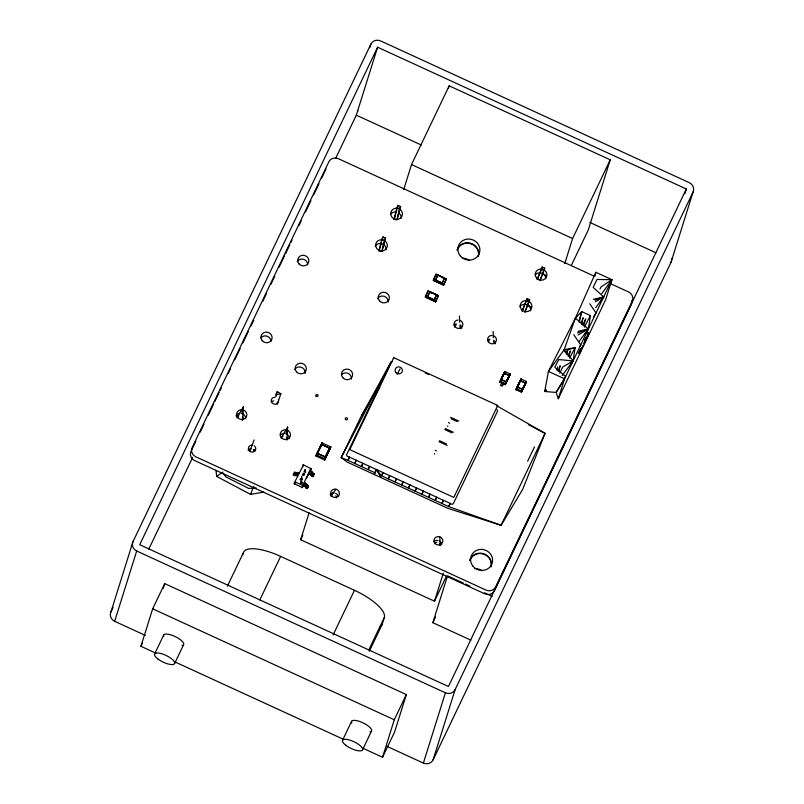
<?xml version="1.0" encoding="UTF-8"?>
<svg xmlns="http://www.w3.org/2000/svg" width="804" height="804" viewBox="0 0 804 804"><rect width="100%" height="100%" fill="white"/><g stroke="black" fill="none" stroke-linecap="round" stroke-linejoin="round"><path stroke-width="1.21" d="M580.468 351.107L580.528 349.268C581.865 349.177 579.875 354.061 578.448 353.318L581.885 347.439L579.664 352.634L581.292 349.338M304.455 474.069L303.801 473.868M305.47 471.958L304.816 471.747M242.858 419.065L243.441 406.774L237.2 417.266M287.078 439.366L287.651 427.075L281.41 437.567M293.38 474.732L297.691 475.646L294.927 475.596L293.38 474.732L294.565 472.249L298.947 473.023L296.123 473.094L294.565 472.249M300.153 479.837L301.781 479.988L301.56 480.531L301.54 479.606L300.173 479.606M302.274 478.601L301.601 477.817L302.083 478.099C303.108 479.797 299.741 478.259 301.289 478.973M304.495 473.968L304.043 473.576M305.51 471.847L305.058 471.456M504.51 372.543L499.877 382.242L504.832 371.508L510.208 373.981L505.244 384.704L499.877 382.242L504.832 371.508L504.038 374.393M516.851 388.041L516.037 389.739L521.002 379.006L526.369 381.468L521.404 392.201L516.037 389.739L521.002 379.006L519.866 381.739M580.197 351.67L580.528 349.268L581.212 349.599M585.825 337.579L584.699 341.539L585.825 337.579L586.629 338.012L585.473 340.605M557.142 370.604L557.695 366.925M325.077 457.526L324.695 460.039L315.972 456.029L322.314 444.029L322.062 442.893L330.786 446.893L330.414 448.069L324.695 460.039L325.55 457.798L324.876 457.496L329.7 447.416L330.786 446.893L325.057 458.863L316.334 454.853L322.062 442.893L315.972 456.029L317.118 454.762M504.832 371.508L500.199 381.207L505.565 383.679L510.208 373.981L505.244 384.704L505.726 382.815M521.002 379.006L516.359 388.704L521.736 391.176L526.369 381.468L521.404 392.201L526.047 382.503M585.161 333.982L588.387 328.936L590.407 315.671L581.734 311.57L575.362 318.193L548.428 371.418L544.7 391.488L556.117 392.442L564.529 378.815L611.934 279.691L595.824 272.295L575.362 318.193L564.187 349.7L548.428 371.418L564.529 378.815L558.288 398.734L556.117 392.442L561.815 382.905M305.49 470.199L305.46 469.988M585.814 339.308L586.759 337.419L584.97 340.002L584.448 342.785L584.88 341.891M595.161 275.852L595.824 272.295M558.931 371.448L560.097 365.709L558.328 371.327M566.81 354.303L567.745 349.71L575.111 347.66L573.081 360.936L569.845 365.961M581.644 324.605L583.041 317.721L581.282 323.339M381.98 251.2L384.342 240.225L385.548 237.994L383.046 236.919L381.82 239.23L379.026 250.908L381.98 251.2L385.548 237.994M397.035 219.713L399.397 208.728L400.603 206.507L398.101 205.432L396.874 207.733L394.091 219.422L397.035 219.713L400.603 206.507M579.181 322.434L581.734 311.57L579.362 319.891M585.704 340.092L586.237 338.826L584.97 340.002L583.965 343.881L585.543 340.544M275.953 396.452L277.189 391.719L280.877 393.689L277.199 404.281M579.242 353.549L581.473 348.293M241.602 413.638L243.441 406.774M285.822 433.939L287.651 427.075M303.641 485.656L304.937 482.882L306.424 483.827L308.515 485.968L307.208 488.651L303.641 485.656L304.937 482.882L308.404 486.169L307.208 488.651M379.026 250.908L381.367 242.748M382.041 240.416L383.046 236.919M394.091 219.422L398.101 205.432M145.413 635.431L114.66 621.301A7.397 6.975 17.4 0 1 110.962 611.924L132.992 541.635L370.895 44.13A7.397 6.975 17.4 0 1 380.624 40.914L689.34 182.699A7.397 6.975 17.4 0 1 693.038 192.076L671.008 262.365L433.105 759.87A7.397 6.975 17.4 0 1 423.376 763.086L386.925 746.343M114.66 621.301L136.69 551.011A7.397 6.975 17.4 0 1 132.992 541.635M155.745 653.099L140.931 646.295L152.68 608.809L164.73 583.624L406.332 694.576L394.583 732.072L382.533 757.257L363.157 748.363M163.252 588.307L164.73 583.624M369.78 47.697L370.895 44.13M335.72 158.227L356.313 115.163L377.609 47.205L686.325 188.99L684.837 193.764M242.677 555.041L243.411 552.69A36.964 12.171 25.6 0 1 280.636 556.388L354.463 590.297A36.964 12.171 25.6 0 1 384.352 617.422L382.151 624.447L369.327 651.27M316.826 453.798L317.5 454.099L316.334 454.853M321.64 443.718L322.314 444.029L321.64 443.718L322.062 442.893M403.688 189.573L411.527 164.559L449.175 85.837L610.246 159.815L588.216 230.105L571.543 264.968M446.401 576.287L434.482 601.201L300.666 539.725L309.088 512.862M330.364 447.727L329.7 447.416L330.364 447.727L330.786 446.893M448.431 88.219L449.175 85.837M392.332 361.72A1.477 1.397 17.4 0 0 391.096 361.981L361.629 415.336L341.167 457.617L347.981 460.36L349.509 457.144L356.222 460.23L354.695 463.446L356.222 460.23M362.936 463.305L361.408 466.531L362.936 463.305L376.332 469.546L374.252 474.521L376.352 469.476L389.759 475.707L388.252 478.852L389.779 475.636L403.176 481.867L401.678 485.023L403.206 481.797L416.603 488.038L415.095 491.184L416.623 487.968L430.029 494.199L428.522 497.354L430.05 494.128L443.446 500.369L441.939 503.515L443.466 500.299L450.18 503.374L448.652 506.6L381.538 475.777L376.332 469.546M425.638 296.023L425.316 297.058L435.647 301.801L438.381 295.731L428.05 290.988L425.638 296.023L435.969 300.766L435.647 301.801L426.944 296.163L425.638 296.023L435.969 300.766L438.381 295.731L428.05 290.988L425.316 297.058L435.647 301.801M429.205 291.44L428.05 290.988L431.065 292.947M446.361 279.038L436.029 274.295L433.296 280.365L443.627 285.108L446.361 279.038L437.185 274.747L436.029 274.295L433.296 280.365L443.627 285.108L446.361 279.038L441.577 277.47M442.833 283.48L443.959 284.073L433.617 279.33L443.959 284.073L435.105 281.199M434.853 300.173L435.969 300.766M437.265 295.138L438.381 295.731M382.533 757.257L394.282 719.771L406.332 694.576M500.731 380.071L500.199 381.207M434.482 601.201L443.295 573.162M506.098 382.533L505.565 383.679M509.716 374.976L510.208 373.981L506.289 381.709L509.877 375.006M470.863 640.155L432.833 622.688L447.516 575.825L463.174 583.021M516.892 387.568L516.359 388.704M522.238 390.101L521.736 391.176M525.856 382.543L526.369 381.468L522.218 390.503M564.76 263.551L572.599 238.527L610.246 159.815M423.376 763.086L445.406 692.797A7.397 6.975 17.4 0 0 455.134 689.581L693.038 192.076M433.105 759.87L455.134 689.581M566.338 354.202L567.745 349.71L565.986 352.896M568.669 356.564L570.428 350.946L567.915 356.061M583.614 325.69L585.724 318.947L582.709 325.097M582.498 346.594L582.82 345.559M529.665 299.641L524.942 312.063L529.665 299.641L527.163 298.565L522.178 311.047L527.163 298.565M539.997 280.576L544.72 268.154L542.218 267.079L537.243 279.561L542.218 267.079M540.027 280.576L544.72 268.154M249.843 451.215L254.144 439.909M588.478 333.791L587.945 333.087L586.608 338.353L589.332 332.675L587.945 333.087L588.478 333.791L587.945 333.087L588.89 332.786M302.284 478.46L302.063 478.953M215.964 470.27L216.718 476.47L250.546 494.37L253.742 486.289M304.716 486.279L305.791 483.686M310.444 474.29L311.53 471.687L310.605 470.953L314.253 473.978L312.947 476.661L309.309 473.677L313.068 476.46M296.676 475.214L297.721 472.722M311.892 475.847L313.057 473.335M294.626 475.214L295.782 472.722M277.189 391.719L275.682 394.925L280.877 393.689M580.528 349.268L578.448 353.318L579.332 353.428M307.329 488.45L306.173 487.847L307.349 485.345M330.032 448.361L325.841 457.195L317.088 453.285L321.339 444.371L330.032 448.361L325.841 457.195L317.168 453.134M442.15 283.229L444.552 278.154L437.889 275.089L435.466 280.093L442.15 283.229L444.552 278.154L437.838 275.109M296.334 474.842L297.53 472.33M310.786 474.179L311.992 471.657M349.509 457.144L347.981 460.36L374.825 472.692M501.073 379.408L504.048 373.156L509.374 375.619L506.389 381.9L501.013 379.498L504.048 373.156L509.394 375.669L506.389 381.9L501.013 379.498M450.18 503.374L448.652 506.6L501.103 525.303L522.711 489.304L545.072 433.356L496.842 405.839M517.183 386.995L520.208 380.654L525.565 383.156L522.56 389.397L517.183 386.995L520.208 380.654L525.565 383.156M525.545 383.116L522.56 389.397L517.243 386.905M377.609 47.205L139.705 544.71L448.421 686.495L686.325 188.99M110.962 611.924L113.133 607.392M195.874 441.155L191.02 451.315A7.296 6.884 17.4 0 0 194.668 460.581L484.832 593.844A7.296 6.884 17.4 0 0 494.43 590.669L631.05 304.967A7.296 6.884 17.4 0 0 631.552 300.827M200.196 432.12L203.975 424.221M208.296 415.186L213.693 403.889M214.779 401.628L219.1 392.603M220.175 390.342L221.261 388.081M228.276 373.398L230.436 368.885M234.758 359.85L240.155 348.554M242.858 342.916L248.255 331.62M250.959 325.972L253.652 320.324M262.838 301.128L266.616 293.229M270.938 284.194L274.717 276.285M279.038 267.26L284.435 255.963M285.52 253.702L289.832 244.667M290.917 242.416L291.993 240.155M299.018 225.472L301.178 220.959M305.5 211.924L310.897 200.628M313.6 194.98L318.997 183.694M321.7 178.046L326.012 169.011M148.75 549.202L192.648 457.406M140.931 646.295L142.499 643.019M154.549 654.154L163.725 634.959M174.679 663.4L183.573 644.808M227.381 586.216L243.411 552.69M293.359 474.983L294.545 472.491M310.907 468.29L302.726 485.415L302.606 487.596L293.983 483.636L303.43 464.853L311.449 468.943L306.615 478.099M294.505 484.289L295.53 482.149M301.53 476.782L301.852 476.109M304.666 470.219L305.178 469.787L304.666 470.219L305.53 470.621M302.002 487.737L303.028 485.596M312.947 476.661L314.253 473.978M325.117 457.406L328.725 449.848L329.359 450.27M259.803 599.965L280.636 556.388M300.666 539.725L302.827 535.193M437.185 274.747L436.029 274.295M333.097 634.989L354.463 590.297M368.855 649.823L384.352 617.422M342.464 740.454L351.639 721.268M516.037 389.739L520.68 380.041M517.696 387.106L519.706 382.905M362.594 749.7L371.488 731.107M432.833 622.688L435.537 617.04M545.775 389.236L544.7 391.488L546.66 390.141M584.699 341.539L585.553 339.76M527.635 461.245L534.449 447.004M558.288 398.734L605.693 299.611L611.934 279.691L597.02 279.46L593.171 287.38L603.683 296.947L600.447 301.982M294.927 475.596L296.123 473.094M305.691 487.857L306.897 485.355M306.173 487.847L305.218 486.33L306.424 483.827M437.889 275.089L435.466 280.093L442.15 283.129M311.429 475.867L312.635 473.375L311.53 471.687M585.463 340.022L585.975 338.886M600.025 289.008L601.02 286.958L611.934 279.691L601.844 293.53M559.765 373.086L562.78 366.936L573.081 360.936L564.187 349.7L575.111 347.66L569.544 358.142M586.046 338.856L586.629 338.012M584.287 327.198L590.407 315.671M397.116 374.332L400.06 368.855M563.081 380.784L565.614 376.553L554.8 367.297L558.79 359.559L573.081 360.936L562.187 375.548M305.54 472.219L305.198 471.204M304.535 474.33L304.183 473.325M305.43 472.33L305.5 471.305M304.425 474.45L304.495 473.425M593.442 316.967L596.035 312.947L589.744 303.711M579.443 346.946L580.739 344.936L573.744 334.675M361.629 415.336L369.046 403.93M375.106 394.603L379.82 387.347M302.505 474.742C303.409 473.777 303.942 476.782 302.716 474.43M595.684 307.671L603.683 296.947L593.372 299.319M578.94 341.61L588.387 328.936L575.362 318.193M331.158 495.525L336.032 489.144M304.344 471.124L304.093 471.697L304.595 471.214M303.329 473.244L303.088 473.817L303.59 473.325M329.268 449.335L330.414 448.069M301.842 483.154L302.354 482.701L301.148 483.335L300.525 482.34C302.364 481.375 302.244 481.174 300.676 481.928C299.862 483.134 302.806 483.264 301.148 483.335M578.448 353.318L579.634 352.343M253.371 451.074L255.35 449.627M584.97 340.002L586.096 339.177M216.718 476.47L222.788 472.079M595.432 301.751L603.683 296.947L595.02 300.133M578.076 334.946L588.387 328.936L578.076 331.308M577.553 332.916L588.387 328.936M301.812 479.053L300.907 478.661M303.43 464.853L302.827 464.983L302.696 467.144M250.546 494.37L263.823 492.108M256.185 487.897L248.707 488.42L225.904 476.933L222.899 473.013M588.729 333.6L587.945 333.087L588.478 333.63M433.617 279.33L434.783 279.782M396.874 207.733L399.397 208.728M541.002 269.38L543.524 270.375M381.82 239.23L384.342 240.225M525.937 300.867L528.469 301.862M356.313 115.163L421.246 144.981M589.845 222.417L655.923 252.757M411.527 164.559L572.599 238.527M594.437 276.285L338.414 158.7A7.296 6.884 17.4 0 0 328.816 161.875L192.186 447.567A7.296 6.884 17.4 0 0 195.844 456.833L486.008 590.086A7.296 6.884 17.4 0 0 495.606 586.92L632.225 301.219A7.296 6.884 17.4 0 0 628.567 291.963L610.367 283.601M425.256 372.955L428.612 374.493M450.652 417.306L458.702 421.005M451.054 418.733L457.335 421.618M448.501 422.613L449.677 423.155M445.275 428.552L453.325 432.25M444.793 429.567L451.959 432.864M439.456 440.723L446.3 443.858M439.014 441.637L447.165 445.386M435.235 450.361L436.411 450.903M349.489 457.215L347.479 456.29A1.477 1.397 17.4 0 1 346.735 454.411L391.096 361.981L341.167 457.617L347.408 462.189L448.079 508.429L501.103 525.303L545.072 433.356L528.429 424.602M356.202 460.3L362.916 463.375M450.16 503.445L451.506 504.068A1.477 1.397 17.4 0 0 453.446 503.425L497.415 411.477A1.477 1.397 17.4 0 0 497.003 409.799M320.635 446.27L321.309 446.572M325.751 457.828L324.876 457.496L325.057 458.863M465.415 584.046L469.888 586.106M484.43 592.779L492.259 596.377M136.69 551.011L445.406 692.797M152.68 608.809L394.282 719.771M175.121 662.004L343.79 739.469M295.249 481.968L302.726 485.415M321.339 444.371L330.032 448.471M542.509 273.631L545.775 275.32M527.454 305.128L530.72 306.806M312.635 473.375L314.133 474.169M303.701 485.415L305.218 486.33M253.28 449.536L255.27 450.773M579.664 352.634L579.654 350.443L579.925 351.79M376.352 469.476L380.965 477.606M564.187 349.7L565.021 352.031M447.717 425.849L447.828 426.421M434.451 453.587L434.562 454.17M439.788 536.791L440.15 544.831M493.133 331.479L493.334 337.73M459.446 316.002L459.647 322.263M671.561 258.416A7.397 6.975 17.4 0 1 671.008 262.365M357.318 110.751A7.397 6.975 17.4 0 1 357.981 110.952M474.943 568.589A11.085 10.462 17.4 0 1 481.827 570.649M469.837 560.287A11.085 10.462 17.4 0 1 483.375 554.046A11.085 10.462 17.4 0 1 490.993 566.87M462.27 258.215A11.085 10.462 17.4 0 1 469.154 260.275M457.164 249.913A11.085 10.462 17.4 0 1 470.702 243.682A11.085 10.462 17.4 0 1 478.32 256.496M382.151 624.447A36.964 12.171 25.6 0 1 379.84 627.08M163.664 636.406A11.085 3.648 25.6 0 1 175.744 636.848A11.085 3.648 25.6 0 1 182.086 645.602M351.8 723.178A11.085 3.648 25.6 0 1 363.167 722.907A11.085 3.648 25.6 0 1 370.001 731.911M469.827 560.368A11.085 10.462 17.4 0 1 483.164 553.564A11.085 10.462 17.4 0 1 491.194 566.267M457.114 250.014A11.085 10.462 17.4 0 1 470.451 243.22A11.085 10.462 17.4 0 1 478.48 255.913M433.808 541.745A4.432 4.181 17.4 0 1 437.848 540.409M439.275 540.901A4.432 4.181 17.4 0 1 441.617 544.73M330.102 494.731A4.432 4.181 17.4 0 1 334.203 492.892M335.65 493.294A4.432 4.181 17.4 0 1 338.182 496.41M493.254 335.62A4.432 4.181 17.4 0 1 495.405 342.424A4.432 4.181 17.4 0 1 488.068 341.378A4.432 4.181 17.4 0 1 491.767 335.409M487.445 340.564A4.432 4.181 17.4 0 1 489.998 339.218M493.666 340.233A4.432 4.181 17.4 0 1 495.244 343.841M459.406 320.133A4.432 4.181 17.4 0 1 462.029 326.786A4.432 4.181 17.4 0 1 454.662 326.233A4.432 4.181 17.4 0 1 457.908 320.022M453.898 325.158A4.432 4.181 17.4 0 1 456.139 323.861M460.109 324.816A4.432 4.181 17.4 0 1 461.687 328.434M297.148 261.662A5.638 5.316 17.4 0 1 307.681 264.938M294.656 369.579A5.638 5.316 17.4 0 1 305.068 373.579M341.348 374.875A5.638 5.316 17.4 0 1 351.428 379.116M260.818 337.891A5.638 5.316 17.4 0 1 270.958 341.409M377.679 298.646A5.638 5.316 17.4 0 1 388.211 301.922M384.624 240.667A5.909 5.578 17.4 0 1 384.955 249.974A5.909 5.578 17.4 0 1 375.79 246.456A5.909 5.578 17.4 0 1 382.382 239.803M375.146 246.265A5.909 5.578 17.4 0 1 386.201 249.702M399.337 208.97A5.909 5.578 17.4 0 1 400.231 218.336A5.909 5.578 17.4 0 1 390.885 215.1A5.909 5.578 17.4 0 1 397.437 208.316M390.402 214.447A5.909 5.578 17.4 0 1 395.869 212.005M398.513 212.929A5.909 5.578 17.4 0 1 401.256 218.216M535.152 274.948A5.909 5.578 17.4 0 1 545.795 278.636M519.866 306.746A5.909 5.578 17.4 0 1 530.68 310.887M236.004 415.929A5.176 4.884 17.4 0 1 239.904 413.497M242.326 413.839A5.176 4.884 17.4 0 1 245.692 418.603M280.214 435.145A5.176 4.884 17.4 0 1 284.234 433.517M286.596 434.16A5.176 4.884 17.4 0 1 289.319 438.642M254.446 445.959A3.698 3.487 17.4 0 1 253.893 451.697A3.698 3.487 17.4 0 1 248.446 448.974A3.698 3.487 17.4 0 1 252.878 445.175M248.084 449.989A3.698 3.487 17.4 0 1 251.21 448.843M253.632 450.049A3.698 3.487 17.4 0 1 254.466 451.536M278.365 399.467A3.698 3.487 17.4 0 1 275.842 404.151A3.698 3.487 17.4 0 1 271.3 400.874A3.698 3.487 17.4 0 1 275.269 397.236M271.32 401.799A3.698 3.487 17.4 0 1 273.842 400.965M276.968 402.784A3.698 3.487 17.4 0 1 277.189 403.216M330.756 496.138A2.965 2.804 17.4 0 1 332.394 494.711M335.841 495.797A2.965 2.804 17.4 0 1 336.363 497.917M454.461 327.047A2.965 2.804 17.4 0 1 456.32 324.916M459.767 326.012A2.965 2.804 17.4 0 1 460.29 328.122M488.37 341.821A2.965 2.804 17.4 0 1 489.334 340.725M493.455 341.489A2.965 2.804 17.4 0 1 493.978 343.599M434.512 543.785A2.965 2.804 17.4 0 1 436.914 542.218M439.607 543.454A2.965 2.804 17.4 0 1 440.13 545.564M281.189 438.27A2.995 2.824 17.4 0 1 283.068 436.13M286.546 437.235A2.995 2.824 17.4 0 1 286.847 440.069M242.336 416.924A2.995 2.824 17.4 0 1 242.225 420.381M236.969 417.969A2.995 2.824 17.4 0 1 238.858 415.829M369.649 466.39L368.121 469.606L369.619 466.461M383.066 472.551L381.538 475.777L383.046 472.621M396.493 478.722L394.965 481.938L396.472 478.792M409.909 484.882L408.382 488.098L409.889 484.953M423.336 491.053L421.809 494.269L423.316 491.123M436.763 497.214L435.235 500.43L436.733 497.284M436.572 294.837L434.16 299.922L427.487 296.787L429.899 291.772L436.572 294.837L434.16 299.922L427.487 296.787L429.899 291.772L436.572 294.837M393.739 357.69L349.77 449.637L453.798 497.415L497.766 405.467L393.739 357.69M303.761 475.465L303.389 474.571L303.761 475.465M345.831 745.288A11.085 3.648 25.6 0 0 362.453 750.001A11.085 3.648 25.6 0 0 349.298 739.951A11.085 3.648 25.6 0 0 345.831 745.288M157.916 658.989A11.085 3.648 25.6 0 0 174.538 663.692A11.085 3.648 25.6 0 0 161.383 653.642A11.085 3.648 25.6 0 0 157.916 658.989M473.114 566.368A11.085 10.462 17.4 0 0 491.947 563.885A11.085 10.462 17.4 0 0 479.727 549.494A11.085 10.462 17.4 0 0 473.114 566.368M460.401 256.014A11.085 10.462 17.4 0 0 479.234 253.531A11.085 10.462 17.4 0 0 467.013 239.14A11.085 10.462 17.4 0 0 460.401 256.014M316.093 396.191A1.126 1.065 17.4 0 0 318.002 395.94A1.126 1.065 17.4 0 0 316.766 394.473A1.126 1.065 17.4 0 0 316.093 396.191M345.509 419.457A1.126 1.065 17.4 0 0 347.418 419.206A1.126 1.065 17.4 0 0 346.182 417.738A1.126 1.065 17.4 0 0 345.509 419.457M501.003 385.578A1.126 1.065 17.4 0 0 502.922 385.327A1.126 1.065 17.4 0 0 501.676 383.86A1.126 1.065 17.4 0 0 501.003 385.578M434.984 543.373A4.432 4.181 17.4 0 0 442.512 542.378A4.432 4.181 17.4 0 0 437.627 536.63A4.432 4.181 17.4 0 0 434.984 543.373M331.63 495.907A4.432 4.181 17.4 0 0 339.157 494.912A4.432 4.181 17.4 0 0 334.273 489.164A4.432 4.181 17.4 0 0 331.63 495.907M298.957 263.863A5.638 5.316 17.4 0 0 308.535 262.606A5.638 5.316 17.4 0 0 302.324 255.29A5.638 5.316 17.4 0 0 298.957 263.863M296.465 371.78A5.638 5.316 17.4 0 0 306.033 370.523A5.638 5.316 17.4 0 0 299.822 363.207A5.638 5.316 17.4 0 0 296.465 371.78M342.755 377.679A5.638 5.316 17.4 0 0 352.323 376.413A5.638 5.316 17.4 0 0 346.112 369.106A5.638 5.316 17.4 0 0 342.755 377.679M262.215 340.695A5.638 5.316 17.4 0 0 271.782 339.429A5.638 5.316 17.4 0 0 265.581 332.122A5.638 5.316 17.4 0 0 262.215 340.695M379.488 300.847A5.638 5.316 17.4 0 0 389.056 299.58A5.638 5.316 17.4 0 0 382.855 292.274A5.638 5.316 17.4 0 0 379.488 300.847M536.569 278.073A5.909 5.578 17.4 0 0 546.609 276.757A5.909 5.578 17.4 0 0 540.097 269.079A5.909 5.578 17.4 0 0 536.569 278.073M521.505 309.56A5.909 5.578 17.4 0 0 531.555 308.244A5.909 5.578 17.4 0 0 525.032 300.565A5.909 5.578 17.4 0 0 521.505 309.56M237.763 417.638A5.176 4.884 17.4 0 0 246.547 416.482A5.176 4.884 17.4 0 0 240.848 409.769A5.176 4.884 17.4 0 0 237.763 417.638M281.38 437.677A5.176 4.884 17.4 0 0 290.174 436.522A5.176 4.884 17.4 0 0 284.475 429.808A5.176 4.884 17.4 0 0 281.38 437.677M395.749 372.312A3.698 3.487 17.4 0 0 402.09 371.9A3.698 3.487 17.4 0 0 398.362 366.855A3.698 3.487 17.4 0 0 395.749 372.312"/></g></svg>
